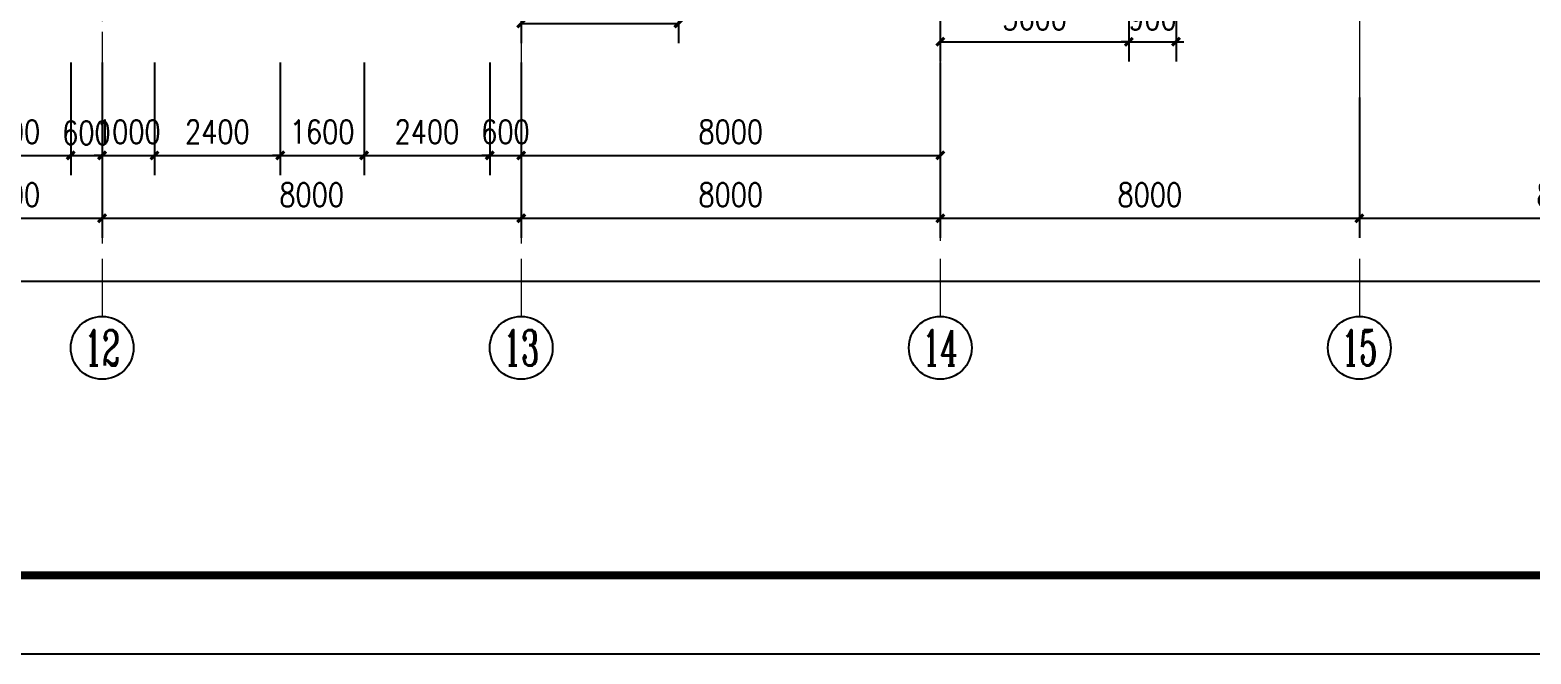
# Model space of a CAD drawing. Extents: x 1417642 to 3570900, y 124798 to 1191112.
# Drawn here: x 1523626 to 1552279, y 124798 to 136705 of the extents above; entities that cross this region are included whole.
import ezdxf
from ezdxf.enums import TextEntityAlignment as Align

# ---------------------------------------------------------------- set-up
doc = ezdxf.new("R2010")
doc.units = 0
doc.header["$LTSCALE"] = 1000
doc.header["$MEASUREMENT"] = 0
doc.linetypes.add('DOTE', pattern=[2.42, 2, -0.2, 0.02, -0.2])
doc.layers.get('0').update_dxf_attribs({"linetype": 'CONTINUOUS'})
doc.layers.get('Defpoints').update_dxf_attribs({"linetype": 'CONTINUOUS'})
for name, color, linetype in [('AXIS', 3, 'CONTINUOUS'), ('AXIS_TEXT', 7, 'CONTINUOUS'), ('DOTE', 1, 'DOTE'), ('PUB_DIM', 3, 'CONTINUOUS'), ('PUB_TITLE', 4, 'CONTINUOUS')]:
    doc.layers.add(name, color=color, linetype=linetype)
doc.styles.add('_TCH_AXIS', font='COMPLEX', dxfattribs={"bigfont": 'GBCBIG'})
doc.styles.add('DIM_FONT', font='SIMPLEX.shx', dxfattribs={"width": 0.8})
doc.dimstyles.new('DIMN150', dxfattribs={"dimscale": 1.5, "dimtxt": 300, "dimasz": 100, "dimexe": 250, "dimexo": 300, "dimgap": 150, "dimtad": 1, "dimdec": 0, "dimzin": 0, "dimdsep": 46, "dimtxsty": 'DIM_FONT', "dimblk": 'ARCHTICK', "dimcen": 0.09, "dimdle": 1.5, "dimclrt": 7, "dimazin": 2, "dimtfac": 1, "dimtdec": 0, "dimtix": 1, "dimtmove": 2, "dimatfit": 3, "dimldrblk": 'ARCHTICK', "dimfxl": 1, "dimtolj": 1, "dimtzin": 0, "dimarcsym": 0})

# ---------------------------------------------------------------- blocks, each defined once
blk = doc.blocks.new('_ArchTick')
at = {"color": 0, "linetype": 'ByBlock', "const_width": 0.4}
blk.add_lwpolyline([(-0.5, -0.5), (0.5, 0.5)], dxfattribs=at)
blk = doc.blocks.new('*D211')
at = {"layer": 'Defpoints', "color": 0}
for p in [(1544603, 139533), (1545503, 139533), (1545503, 136481)]:
    blk.add_point(p, dxfattribs=at)
at = {"layer": 'PUB_DIM', "color": 0, "lineweight": -2}
for p, q in [((1544603, 139083), (1544603, 136106)), ((1545503, 139083), (1545503, 136106)), ((1544603, 136481), (1544453, 136481)), ((1544603, 136481), (1545503, 136481)), ((1545503, 136481), (1545653, 136481))]:
    blk.add_line(p, q, dxfattribs=at)
at = {"layer": 'PUB_DIM', "color": 0, "lineweight": -2, "xscale": 150, "yscale": 150, "zscale": 150}
blk.add_blockref('_ArchTick', (1544603, 136481), dxfattribs=at)
at = {"layer": 'PUB_DIM', "color": 0, "lineweight": -2, "xscale": 150, "yscale": 150, "zscale": 150, "rotation": 180}
blk.add_blockref('_ArchTick', (1545503, 136481), dxfattribs=at)
at = {"layer": 'PUB_DIM', "color": 7, "insert": (1545053, 136931), "char_height": 450, "attachment_point": 5, "style": 'DIM_FONT'}
blk.add_mtext('\\A1;900', dxfattribs=at)
blk = doc.blocks.new('*D212')
at = {"layer": 'Defpoints', "color": 0}
for p in [(1541003, 139533), (1544603, 139533), (1544603, 136481)]:
    blk.add_point(p, dxfattribs=at)
at = {"layer": 'PUB_DIM', "color": 0, "lineweight": -2}
for p, q in [((1541003, 139083), (1541003, 136106)), ((1544603, 139083), (1544603, 136106)), ((1541001, 136481), (1544605, 136481))]:
    blk.add_line(p, q, dxfattribs=at)
at = {"layer": 'PUB_DIM', "color": 0, "lineweight": -2, "xscale": 150, "yscale": 150, "zscale": 150, "rotation": 180}
blk.add_blockref('_ArchTick', (1541003, 136481), dxfattribs=at)
at = {"layer": 'PUB_DIM', "color": 0, "lineweight": -2, "xscale": 150, "yscale": 150, "zscale": 150}
blk.add_blockref('_ArchTick', (1544603, 136481), dxfattribs=at)
at = {"layer": 'PUB_DIM', "color": 7, "insert": (1542803, 136931), "char_height": 450, "attachment_point": 5, "style": 'DIM_FONT'}
blk.add_mtext('\\A1;3600', dxfattribs=at)
blk = doc.blocks.new('*D219')
at = {"layer": 'Defpoints', "color": 0}
for p in [(1533003, 137833), (1536003, 137833), (1536003, 136830)]:
    blk.add_point(p, dxfattribs=at)
at = {"layer": 'PUB_DIM', "color": 0, "lineweight": -2}
for p, q in [((1533003, 137383), (1533003, 136455)), ((1536003, 137383), (1536003, 136455)), ((1533001, 136830), (1536005, 136830))]:
    blk.add_line(p, q, dxfattribs=at)
at = {"layer": 'PUB_DIM', "color": 0, "lineweight": -2, "xscale": 150, "yscale": 150, "zscale": 150, "rotation": 180}
blk.add_blockref('_ArchTick', (1533003, 136830), dxfattribs=at)
at = {"layer": 'PUB_DIM', "color": 0, "lineweight": -2, "xscale": 150, "yscale": 150, "zscale": 150}
blk.add_blockref('_ArchTick', (1536003, 136830), dxfattribs=at)
at = {"layer": 'PUB_DIM', "color": 7, "insert": (1534503, 137280), "char_height": 450, "attachment_point": 5, "style": 'DIM_FONT'}
blk.add_mtext('\\A1;3000', dxfattribs=at)
blk = doc.blocks.new('*D278')
at = {"layer": 'AXIS', "color": 0, "lineweight": -2}
for p, q in [((1439803, 134434), (1439803, 131537)), ((1588603, 134434), (1588603, 131537)), ((1439801, 131912), (1588605, 131912))]:
    blk.add_line(p, q, dxfattribs=at)
at = {"layer": 'Defpoints', "color": 0}
for p in [(1439803, 134884), (1588603, 134884), (1588603, 131912)]:
    blk.add_point(p, dxfattribs=at)
at = {"layer": 'AXIS', "color": 0, "lineweight": -2, "xscale": 150, "yscale": 150, "zscale": 150, "rotation": 180}
blk.add_blockref('_ArchTick', (1439803, 131912), dxfattribs=at)
at = {"layer": 'AXIS', "color": 0, "lineweight": -2, "xscale": 150, "yscale": 150, "zscale": 150}
blk.add_blockref('_ArchTick', (1588603, 131912), dxfattribs=at)
at = {"layer": 'AXIS', "color": 7, "insert": (1514203, 132362), "char_height": 450, "attachment_point": 5, "style": 'DIM_FONT'}
blk.add_mtext('\\A1;148800', dxfattribs=at)
blk = doc.blocks.new('*D289')
at = {"layer": 'AXIS', "color": 0, "lineweight": -2}
for p, q in [((1521403, 135418), (1521403, 132737)), ((1525003, 135418), (1525003, 132737)), ((1521401, 133112), (1525005, 133112))]:
    blk.add_line(p, q, dxfattribs=at)
at = {"layer": 'Defpoints', "color": 0}
for p in [(1521403, 135868), (1525003, 135868), (1525003, 133112)]:
    blk.add_point(p, dxfattribs=at)
at = {"layer": 'AXIS', "color": 0, "lineweight": -2, "xscale": 150, "yscale": 150, "zscale": 150, "rotation": 180}
blk.add_blockref('_ArchTick', (1521403, 133112), dxfattribs=at)
at = {"layer": 'AXIS', "color": 0, "lineweight": -2, "xscale": 150, "yscale": 150, "zscale": 150}
blk.add_blockref('_ArchTick', (1525003, 133112), dxfattribs=at)
at = {"layer": 'AXIS', "color": 7, "insert": (1523203, 133562), "char_height": 450, "attachment_point": 5, "style": 'DIM_FONT'}
blk.add_mtext('\\A1;3600', dxfattribs=at)
blk = doc.blocks.new('*D290')
at = {"layer": 'AXIS', "color": 0, "lineweight": -2}
for p, q in [((1525003, 135418), (1525003, 132737)), ((1533003, 135418), (1533003, 132737)), ((1525001, 133112), (1533005, 133112))]:
    blk.add_line(p, q, dxfattribs=at)
at = {"layer": 'Defpoints', "color": 0}
for p in [(1525003, 135868), (1533003, 135868), (1533003, 133112)]:
    blk.add_point(p, dxfattribs=at)
at = {"layer": 'AXIS', "color": 0, "lineweight": -2, "xscale": 150, "yscale": 150, "zscale": 150, "rotation": 180}
blk.add_blockref('_ArchTick', (1525003, 133112), dxfattribs=at)
at = {"layer": 'AXIS', "color": 0, "lineweight": -2, "xscale": 150, "yscale": 150, "zscale": 150}
blk.add_blockref('_ArchTick', (1533003, 133112), dxfattribs=at)
at = {"layer": 'AXIS', "color": 7, "insert": (1529003, 133562), "char_height": 450, "attachment_point": 5, "style": 'DIM_FONT'}
blk.add_mtext('\\A1;8000', dxfattribs=at)
blk = doc.blocks.new('*D291')
at = {"layer": 'AXIS', "color": 0, "lineweight": -2}
for p, q in [((1533003, 135418), (1533003, 132737)), ((1541003, 135418), (1541003, 132737)), ((1533001, 133112), (1541005, 133112))]:
    blk.add_line(p, q, dxfattribs=at)
at = {"layer": 'Defpoints', "color": 0}
for p in [(1533003, 135868), (1541003, 135868), (1541003, 133112)]:
    blk.add_point(p, dxfattribs=at)
at = {"layer": 'AXIS', "color": 0, "lineweight": -2, "xscale": 150, "yscale": 150, "zscale": 150, "rotation": 180}
blk.add_blockref('_ArchTick', (1533003, 133112), dxfattribs=at)
at = {"layer": 'AXIS', "color": 0, "lineweight": -2, "xscale": 150, "yscale": 150, "zscale": 150}
blk.add_blockref('_ArchTick', (1541003, 133112), dxfattribs=at)
at = {"layer": 'AXIS', "color": 7, "insert": (1537003, 133562), "char_height": 450, "attachment_point": 5, "style": 'DIM_FONT'}
blk.add_mtext('\\A1;8000', dxfattribs=at)
blk = doc.blocks.new('*D292')
at = {"layer": 'AXIS', "color": 0, "lineweight": -2}
for p, q in [((1541003, 135418), (1541003, 132737)), ((1549003, 135418), (1549003, 132737)), ((1541001, 133112), (1549005, 133112))]:
    blk.add_line(p, q, dxfattribs=at)
at = {"layer": 'Defpoints', "color": 0}
for p in [(1541003, 135868), (1549003, 135868), (1549003, 133112)]:
    blk.add_point(p, dxfattribs=at)
at = {"layer": 'AXIS', "color": 0, "lineweight": -2, "xscale": 150, "yscale": 150, "zscale": 150, "rotation": 180}
blk.add_blockref('_ArchTick', (1541003, 133112), dxfattribs=at)
at = {"layer": 'AXIS', "color": 0, "lineweight": -2, "xscale": 150, "yscale": 150, "zscale": 150}
blk.add_blockref('_ArchTick', (1549003, 133112), dxfattribs=at)
at = {"layer": 'AXIS', "color": 7, "insert": (1545003, 133562), "char_height": 450, "attachment_point": 5, "style": 'DIM_FONT'}
blk.add_mtext('\\A1;8000', dxfattribs=at)
blk = doc.blocks.new('*D293')
at = {"layer": 'AXIS', "color": 0, "lineweight": -2}
for p, q in [((1549003, 135418), (1549003, 132737)), ((1557003, 135418), (1557003, 132737)), ((1549001, 133112), (1557005, 133112))]:
    blk.add_line(p, q, dxfattribs=at)
at = {"layer": 'Defpoints', "color": 0}
for p in [(1549003, 135868), (1557003, 135868), (1557003, 133112)]:
    blk.add_point(p, dxfattribs=at)
at = {"layer": 'AXIS', "color": 0, "lineweight": -2, "xscale": 150, "yscale": 150, "zscale": 150, "rotation": 180}
blk.add_blockref('_ArchTick', (1549003, 133112), dxfattribs=at)
at = {"layer": 'AXIS', "color": 0, "lineweight": -2, "xscale": 150, "yscale": 150, "zscale": 150}
blk.add_blockref('_ArchTick', (1557003, 133112), dxfattribs=at)
at = {"layer": 'AXIS', "color": 7, "insert": (1553003, 133562), "char_height": 450, "attachment_point": 5, "style": 'DIM_FONT'}
blk.add_mtext('\\A1;8000', dxfattribs=at)
blk = doc.blocks.new('*D654')
at = {"layer": 'Defpoints', "color": 0}
for p in [(1522003, 136532), (1524403, 136532), (1524403, 134312)]:
    blk.add_point(p, dxfattribs=at)
at = {"layer": 'PUB_DIM', "color": 0, "lineweight": -2}
for p, q in [((1522003, 136082), (1522003, 133937)), ((1524403, 136082), (1524403, 133937)), ((1522001, 134312), (1524405, 134312))]:
    blk.add_line(p, q, dxfattribs=at)
at = {"layer": 'PUB_DIM', "color": 0, "lineweight": -2, "xscale": 150, "yscale": 150, "zscale": 150, "rotation": 180}
blk.add_blockref('_ArchTick', (1522003, 134312), dxfattribs=at)
at = {"layer": 'PUB_DIM', "color": 0, "lineweight": -2, "xscale": 150, "yscale": 150, "zscale": 150}
blk.add_blockref('_ArchTick', (1524403, 134312), dxfattribs=at)
at = {"layer": 'PUB_DIM', "color": 7, "insert": (1523203, 134762), "char_height": 450, "attachment_point": 5, "style": 'DIM_FONT'}
blk.add_mtext('\\A1;2400', dxfattribs=at)
blk = doc.blocks.new('*D655')
at = {"layer": 'Defpoints', "color": 0}
for p in [(1524403, 136532), (1525003, 136532), (1525003, 134312)]:
    blk.add_point(p, dxfattribs=at)
at = {"layer": 'PUB_DIM', "color": 0, "lineweight": -2}
for p, q in [((1524403, 136082), (1524403, 133937)), ((1525003, 136082), (1525003, 133937)), ((1524401, 134312), (1525005, 134312))]:
    blk.add_line(p, q, dxfattribs=at)
at = {"layer": 'PUB_DIM', "color": 0, "lineweight": -2, "xscale": 150, "yscale": 150, "zscale": 150, "rotation": 180}
blk.add_blockref('_ArchTick', (1524403, 134312), dxfattribs=at)
at = {"layer": 'PUB_DIM', "color": 0, "lineweight": -2, "xscale": 150, "yscale": 150, "zscale": 150}
blk.add_blockref('_ArchTick', (1525003, 134312), dxfattribs=at)
at = {"layer": 'PUB_DIM', "color": 7, "insert": (1524703, 134742), "char_height": 450, "attachment_point": 5, "style": 'DIM_FONT'}
blk.add_mtext('\\A1;600', dxfattribs=at)
blk = doc.blocks.new('*D656')
at = {"layer": 'Defpoints', "color": 0}
for p in [(1525003, 136532), (1526003, 136532), (1526003, 134312)]:
    blk.add_point(p, dxfattribs=at)
at = {"layer": 'PUB_DIM', "color": 0, "lineweight": -2}
for p, q in [((1525003, 136082), (1525003, 133937)), ((1526003, 136082), (1526003, 133937)), ((1525003, 134312), (1524853, 134312)), ((1525003, 134312), (1526003, 134312)), ((1526003, 134312), (1526153, 134312))]:
    blk.add_line(p, q, dxfattribs=at)
at = {"layer": 'PUB_DIM', "color": 0, "lineweight": -2, "xscale": 150, "yscale": 150, "zscale": 150}
blk.add_blockref('_ArchTick', (1525003, 134312), dxfattribs=at)
at = {"layer": 'PUB_DIM', "color": 0, "lineweight": -2, "xscale": 150, "yscale": 150, "zscale": 150, "rotation": 180}
blk.add_blockref('_ArchTick', (1526003, 134312), dxfattribs=at)
at = {"layer": 'PUB_DIM', "color": 7, "insert": (1525503, 134762), "char_height": 450, "attachment_point": 5, "style": 'DIM_FONT'}
blk.add_mtext('\\A1;1000', dxfattribs=at)
blk = doc.blocks.new('*D657')
at = {"layer": 'Defpoints', "color": 0}
for p in [(1526003, 136532), (1528403, 136532), (1528403, 134312)]:
    blk.add_point(p, dxfattribs=at)
at = {"layer": 'PUB_DIM', "color": 0, "lineweight": -2}
for p, q in [((1526003, 136082), (1526003, 133937)), ((1528403, 136082), (1528403, 133937)), ((1526001, 134312), (1528405, 134312))]:
    blk.add_line(p, q, dxfattribs=at)
at = {"layer": 'PUB_DIM', "color": 0, "lineweight": -2, "xscale": 150, "yscale": 150, "zscale": 150, "rotation": 180}
blk.add_blockref('_ArchTick', (1526003, 134312), dxfattribs=at)
at = {"layer": 'PUB_DIM', "color": 0, "lineweight": -2, "xscale": 150, "yscale": 150, "zscale": 150}
blk.add_blockref('_ArchTick', (1528403, 134312), dxfattribs=at)
at = {"layer": 'PUB_DIM', "color": 7, "insert": (1527203, 134762), "char_height": 450, "attachment_point": 5, "style": 'DIM_FONT'}
blk.add_mtext('\\A1;2400', dxfattribs=at)
blk = doc.blocks.new('*D658')
at = {"layer": 'Defpoints', "color": 0}
for p in [(1528403, 136532), (1530003, 136532), (1530003, 134312)]:
    blk.add_point(p, dxfattribs=at)
at = {"layer": 'PUB_DIM', "color": 0, "lineweight": -2}
for p, q in [((1528403, 136082), (1528403, 133937)), ((1530003, 136082), (1530003, 133937)), ((1528403, 134312), (1528253, 134312)), ((1528403, 134312), (1530003, 134312)), ((1530003, 134312), (1530153, 134312))]:
    blk.add_line(p, q, dxfattribs=at)
at = {"layer": 'PUB_DIM', "color": 0, "lineweight": -2, "xscale": 150, "yscale": 150, "zscale": 150}
blk.add_blockref('_ArchTick', (1528403, 134312), dxfattribs=at)
at = {"layer": 'PUB_DIM', "color": 0, "lineweight": -2, "xscale": 150, "yscale": 150, "zscale": 150, "rotation": 180}
blk.add_blockref('_ArchTick', (1530003, 134312), dxfattribs=at)
at = {"layer": 'PUB_DIM', "color": 7, "insert": (1529203, 134762), "char_height": 450, "attachment_point": 5, "style": 'DIM_FONT'}
blk.add_mtext('\\A1;1600', dxfattribs=at)
blk = doc.blocks.new('*D659')
at = {"layer": 'Defpoints', "color": 0}
for p in [(1530003, 136532), (1532403, 136532), (1532403, 134312)]:
    blk.add_point(p, dxfattribs=at)
at = {"layer": 'PUB_DIM', "color": 0, "lineweight": -2}
for p, q in [((1530003, 136082), (1530003, 133937)), ((1532403, 136082), (1532403, 133937)), ((1530001, 134312), (1532405, 134312))]:
    blk.add_line(p, q, dxfattribs=at)
at = {"layer": 'PUB_DIM', "color": 0, "lineweight": -2, "xscale": 150, "yscale": 150, "zscale": 150, "rotation": 180}
blk.add_blockref('_ArchTick', (1530003, 134312), dxfattribs=at)
at = {"layer": 'PUB_DIM', "color": 0, "lineweight": -2, "xscale": 150, "yscale": 150, "zscale": 150}
blk.add_blockref('_ArchTick', (1532403, 134312), dxfattribs=at)
at = {"layer": 'PUB_DIM', "color": 7, "insert": (1531203, 134762), "char_height": 450, "attachment_point": 5, "style": 'DIM_FONT'}
blk.add_mtext('\\A1;2400', dxfattribs=at)
blk = doc.blocks.new('*D660')
at = {"layer": 'Defpoints', "color": 0}
for p in [(1532403, 136532), (1533003, 136532), (1533003, 134312)]:
    blk.add_point(p, dxfattribs=at)
at = {"layer": 'PUB_DIM', "color": 0, "lineweight": -2}
for p, q in [((1532403, 136082), (1532403, 133937)), ((1533003, 136082), (1533003, 133937)), ((1532403, 134312), (1532253, 134312)), ((1532403, 134312), (1533003, 134312)), ((1533003, 134312), (1533153, 134312))]:
    blk.add_line(p, q, dxfattribs=at)
at = {"layer": 'PUB_DIM', "color": 0, "lineweight": -2, "xscale": 150, "yscale": 150, "zscale": 150}
blk.add_blockref('_ArchTick', (1532403, 134312), dxfattribs=at)
at = {"layer": 'PUB_DIM', "color": 0, "lineweight": -2, "xscale": 150, "yscale": 150, "zscale": 150, "rotation": 180}
blk.add_blockref('_ArchTick', (1533003, 134312), dxfattribs=at)
at = {"layer": 'PUB_DIM', "color": 7, "insert": (1532703, 134762), "char_height": 450, "attachment_point": 5, "style": 'DIM_FONT'}
blk.add_mtext('\\A1;600', dxfattribs=at)
blk = doc.blocks.new('*D661')
at = {"layer": 'Defpoints', "color": 0}
for p in [(1533003, 136532), (1541003, 136532), (1541003, 134312)]:
    blk.add_point(p, dxfattribs=at)
at = {"layer": 'PUB_DIM', "color": 0, "lineweight": -2}
for p, q in [((1533003, 136082), (1533003, 133937)), ((1541003, 136082), (1541003, 133937)), ((1533001, 134312), (1541005, 134312))]:
    blk.add_line(p, q, dxfattribs=at)
at = {"layer": 'PUB_DIM', "color": 0, "lineweight": -2, "xscale": 150, "yscale": 150, "zscale": 150, "rotation": 180}
blk.add_blockref('_ArchTick', (1533003, 134312), dxfattribs=at)
at = {"layer": 'PUB_DIM', "color": 0, "lineweight": -2, "xscale": 150, "yscale": 150, "zscale": 150}
blk.add_blockref('_ArchTick', (1541003, 134312), dxfattribs=at)
at = {"layer": 'PUB_DIM', "color": 7, "insert": (1537003, 134762), "char_height": 450, "attachment_point": 5, "style": 'DIM_FONT'}
blk.add_mtext('\\A1;8000', dxfattribs=at)

msp = doc.modelspace()

# ---------------------------------------------------------------- linework, layer by layer
at = {"layer": 'AXIS', "lineweight": 0}
for p, q in [((1525003.1, 132337), (1525003.1, 131240.5)), ((1533003.1, 132337), (1533003.1, 131240.5)), ((1541003.1, 132337), (1541003.1, 131240.5)), ((1549003.1, 132337), (1549003.1, 131240.5))]:
    msp.add_line(p, q, dxfattribs=at)
at = {"layer": 'AXIS'}
for centre in [(1525003.1, 130640.5), (1533003.1, 130640.5), (1541003.1, 130640.5), (1549003.1, 130640.5)]:
    msp.add_circle(centre, 600, dxfattribs=at)
at = {"layer": 'DOTE', "lineweight": 0}
for points in [[(1533003.1, 243884), (1533003.1, 132632.2)], [(1541003.1, 243884), (1541003.1, 132632.2)], [(1549003.1, 243884), (1549003.1, 132632.2)], [(1533003.1, 243584), (1533003.1, 132632.2)], [(1541003.1, 243584), (1541003.1, 132632.2)], [(1525003.1, 216532.7), (1525003.1, 132632.2)], [(1533003.1, 198832.7), (1533003.1, 132632.2)], [(1533003.1, 190832.7), (1533003.1, 132632.2)]]:
    msp.add_lwpolyline(points, dxfattribs=at)
at = {"layer": 'PUB_TITLE'}
msp.add_lwpolyline([(1417642.3, 124798.4), (1618342.3, 124798.4), (1618342.3, 250948.4), (1417642.3, 250948.4)], close=True, dxfattribs=at)
at = {"layer": 'PUB_TITLE', "const_width": 150}
msp.add_lwpolyline([(1421392.3, 126298.4), (1616842.3, 126298.4), (1616842.3, 249448.4), (1421392.3, 249448.4)], close=True, dxfattribs=at)

# ---------------------------------------------------------------- texts
at = {"layer": 'AXIS_TEXT', "style": '_TCH_AXIS'}
for s, width, p, p2 in [('12', 0.724138, (1524663.7, 130301.1), (1525342.5, 130301.1)), ('13', 0.724138, (1532663.7, 130301.1), (1533342.5, 130301.1)), ('14', 0.677419, (1540663.7, 130301.1), (1541342.5, 130301.1)), ('15', 0.724138, (1548663.7, 130301.1), (1549342.5, 130301.1))]:
    msp.add_text(s, height=678.82, dxfattribs=dict(at, width=width)).set_placement(p, p2, align=Align.FIT)

# ---------------------------------------------------------------- dimensions: what is measured, and where the dimension line sits
at = {"layer": 'AXIS'}
for p1, p2, distance, picture, middle in [((1521403.1, 135868.1), (1525003.1, 135868.1), -2756.1, '*D289', (1523203.1, 133562)), ((1525003.1, 135868.1), (1533003.1, 135868.1), -2756.1, '*D290', (1529003.1, 133562)), ((1533003.1, 135868.1), (1541003.1, 135868.1), -2756.1, '*D291', (1537003.1, 133562)), ((1541003.1, 135868.1), (1549003.1, 135868.1), -2756.1, '*D292', (1545003.1, 133562)), ((1549003.1, 135868.1), (1557003.1, 135868.1), -2756.1, '*D293', (1553003.1, 133562)), ((1439803.1, 134884.2), (1588603.1, 134884.2), -2972.2, '*D278', (1514203.1, 132362))]:
    dim = msp.add_aligned_dim(p1=p1, p2=p2, distance=distance, dimstyle='DIMN150', dxfattribs=at)
    dim.commit()
    dim.dimension.update_dxf_attribs({"geometry": picture, "text_midpoint": middle})
at = {"layer": 'PUB_DIM'}
for p1, p2, distance, picture, middle in [((1541003.1, 139532.7), (1544603.1, 139532.7), -3051.9, '*D212', (1542803.1, 136930.8)), ((1544603.1, 139532.7), (1545503.1, 139532.7), -3051.9, '*D211', (1545053.1, 136930.8)), ((1533003.1, 137832.7), (1536003.1, 137832.7), -1003.2, '*D219', (1534503.1, 137279.5)), ((1522003.1, 136532), (1524403.1, 136532), -2220, '*D654', (1523203.1, 134762)), ((1525003.1, 136532), (1526003.1, 136532), -2220, '*D656', (1525503.1, 134762)), ((1526003.1, 136532), (1528403.1, 136532), -2220, '*D657', (1527203.1, 134762)), ((1528403.1, 136532), (1530003.1, 136532), -2220, '*D658', (1529203.1, 134762)), ((1530003.1, 136532), (1532403.1, 136532), -2220, '*D659', (1531203.1, 134762)), ((1532403.1, 136532), (1533003.1, 136532), -2220, '*D660', (1532703.1, 134762)), ((1533003.1, 136532), (1541003.1, 136532), -2220, '*D661', (1537003.1, 134762))]:
    dim = msp.add_aligned_dim(p1=p1, p2=p2, distance=distance, dimstyle='DIMN150', dxfattribs=at)
    dim.commit()
    dim.dimension.update_dxf_attribs({"geometry": picture, "text_midpoint": middle})
dim = msp.add_linear_dim(base=(1525003.1, 134312), p1=(1524403.1, 136532), p2=(1525003.1, 136532), angle=360, dimstyle='DIMN150', dxfattribs=at)
dim.commit()
dim.dimension.update_dxf_attribs({"geometry": '*D655', "text_midpoint": (1524703.1, 134741.5), "dimtype": 129})

doc.saveas('drawing.dxf')
